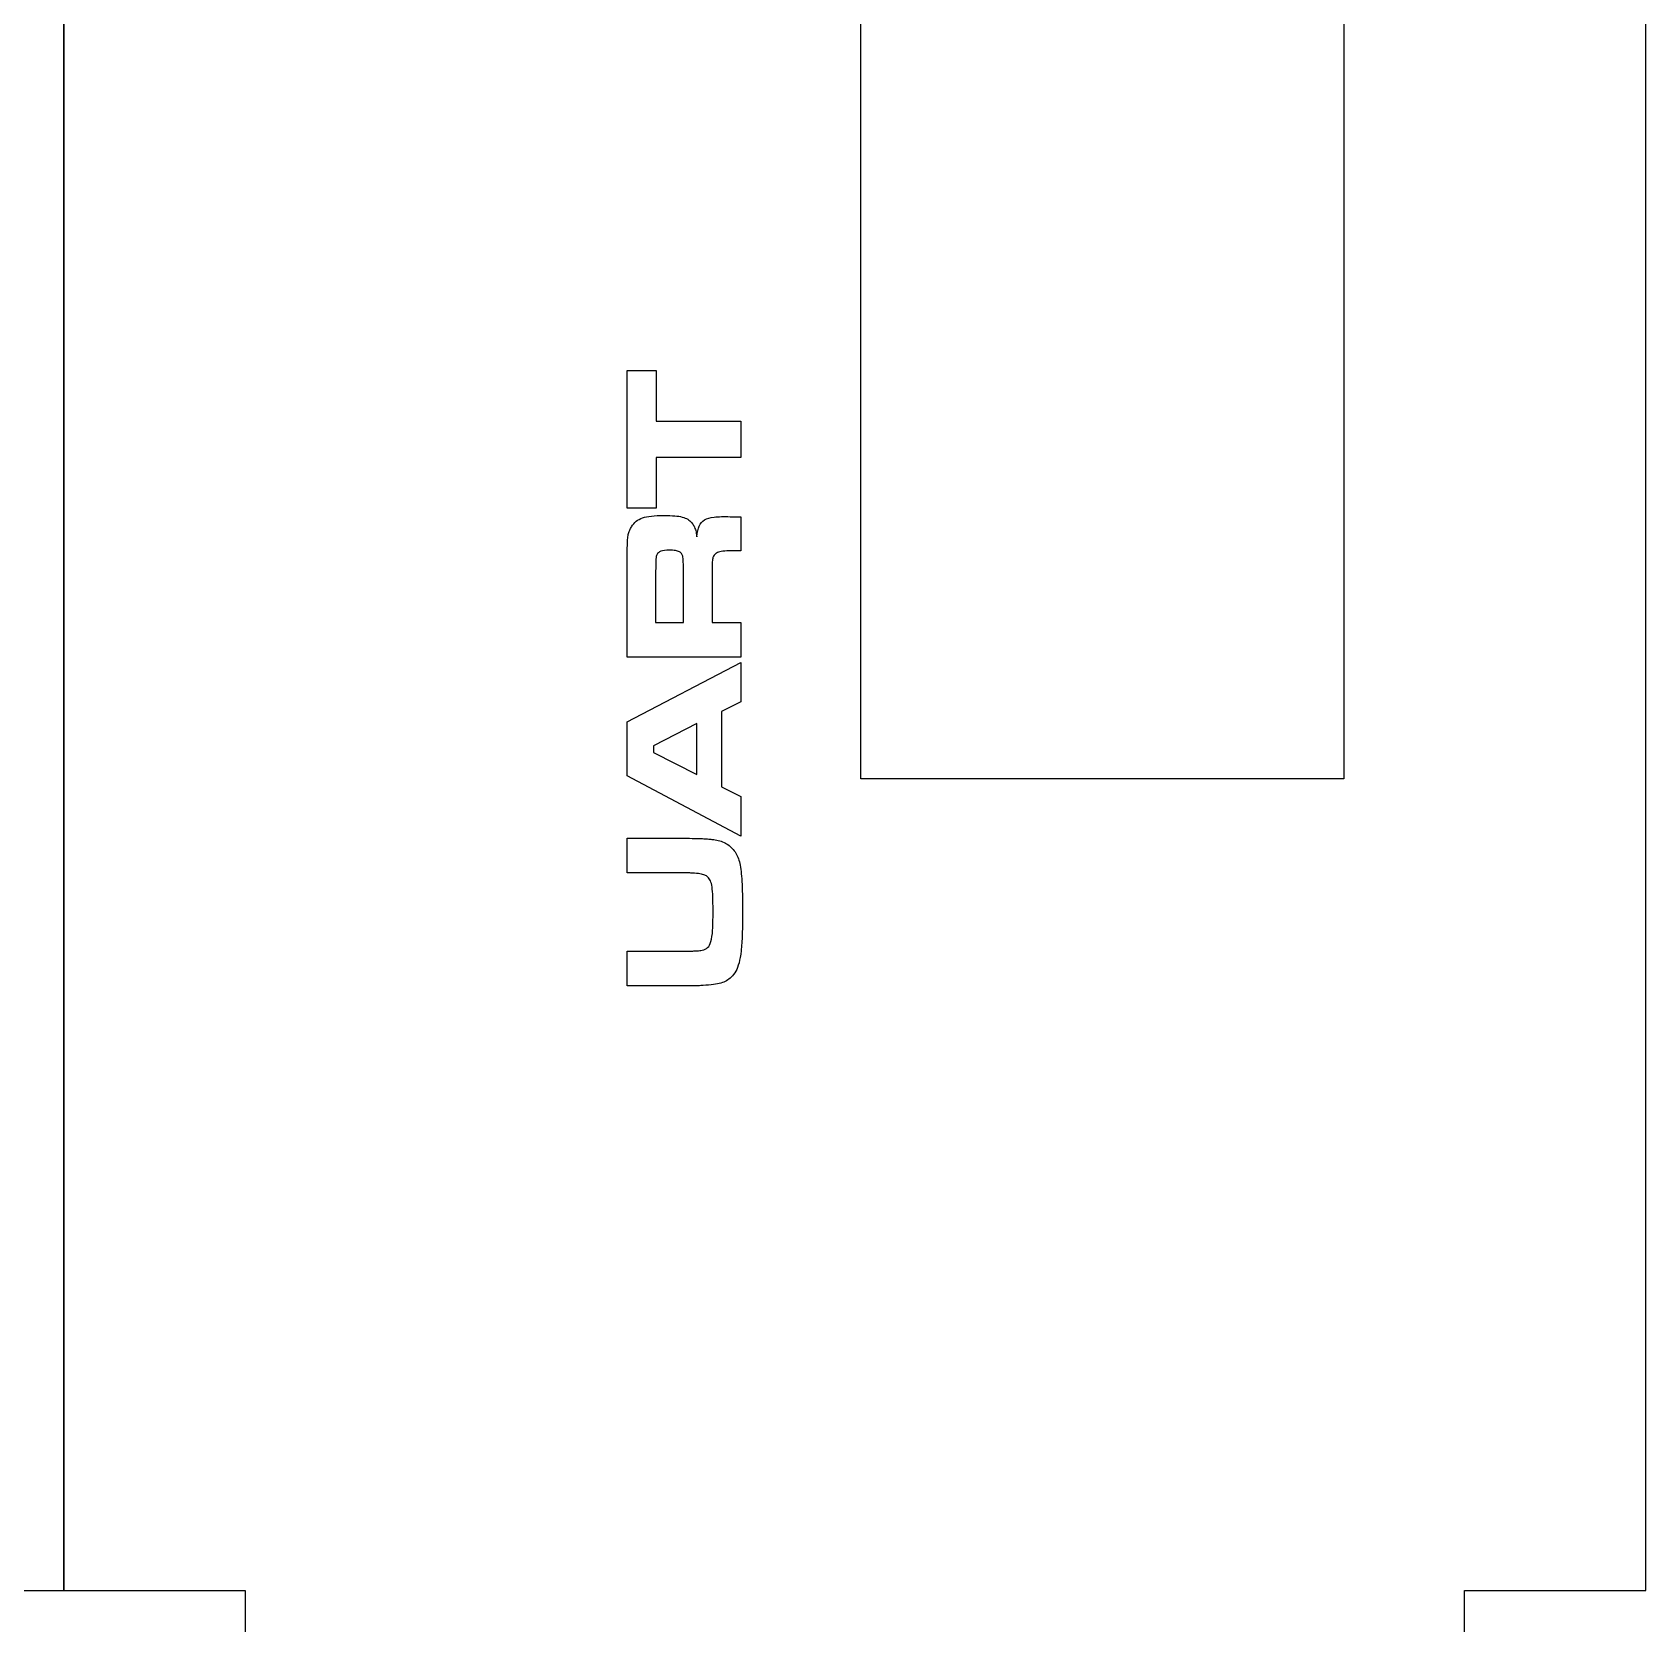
# Model space of a CAD drawing. Extents: x -139 to 87, y -93 to 92.
# Drawn here: x 28.88 to 55.61, y -3.85 to 22.51 of the extents above; entities that cross this region are included whole.
import ezdxf

# ---------------------------------------------------------------- set-up
doc = ezdxf.new("R2010")
doc.units = 0
doc.header["$MEASUREMENT"] = 0
doc.layers.add('LAYER_1', color=7, linetype='CONTINUOUS')

msp = doc.modelspace()

# ---------------------------------------------------------------- linework, layer by layer
at = {"layer": 'LAYER_1', "color": 250}
for points, knots in [([(26.4084, 91.7015), (26.4084, 91.7015), (26.4084, 56.7016), (26.4084, 56.7016), (26.4084, 56.7016), (26.4084, 56.7016), (29.4084, 56.7016), (29.4084, 56.7016), (29.4084, 56.7016), (29.4084, 56.7016), (29.4084, -3.2984), (29.4084, -3.2984), (29.4084, -3.2984), (29.4084, -3.2984), (26.4084, -3.2984), (26.4084, -3.2984), (26.4084, -3.2984), (26.4084, -3.2984), (26.4084, -38.2985), (26.4084, -38.2985), (26.4084, -38.2985), (26.4084, -38.2985), (6.2084, -38.2985), (6.2084, -38.2985), (6.2084, -38.2985), (6.2084, -38.2985), (6.2084, -3.2984), (6.2084, -3.2984), (6.2084, -3.2984), (6.2084, -3.2984), (3.2084, -3.2984), (3.2084, -3.2984), (3.2084, -3.2984), (3.2084, -3.2984), (3.2084, 56.7016), (3.2084, 56.7016), (3.2084, 56.7016), (3.2084, 56.7016), (6.2084, 56.7016), (6.2084, 56.7016), (6.2084, 56.7016), (6.2084, 56.7016), (6.2084, 91.7015), (6.2084, 91.7015), (6.2084, 91.7015), (6.2084, 91.7015), (26.4084, 91.7015), (26.4084, 91.7015)], [0, 0, 0, 0, 0.0769231, 0.0769231, 0.0769231, 0.0769231, 0.1538462, 0.1538462, 0.1538462, 0.1538462, 0.2307692, 0.2307692, 0.2307692, 0.2307692, 0.3076923, 0.3076923, 0.3076923, 0.3076923, 0.3846154, 0.3846154, 0.3846154, 0.3846154, 0.4615385, 0.4615385, 0.4615385, 0.4615385, 0.5384615, 0.5384615, 0.5384615, 0.5384615, 0.6153846, 0.6153846, 0.6153846, 0.6153846, 0.6923077, 0.6923077, 0.6923077, 0.6923077, 0.7692308, 0.7692308, 0.7692308, 0.7692308, 0.8461538, 0.8461538, 0.8461538, 0.8461538, 1, 1, 1, 1]), ([(52.6084, 91.7015), (52.6084, 91.7015), (52.6084, 56.7016), (52.6084, 56.7016), (52.6084, 56.7016), (52.6084, 56.7016), (55.6084, 56.7016), (55.6084, 56.7016), (55.6084, 56.7016), (55.6084, 56.7016), (55.6084, -3.2984), (55.6084, -3.2984), (55.6084, -3.2984), (55.6084, -3.2984), (52.6084, -3.2984), (52.6084, -3.2984), (52.6084, -3.2984), (52.6084, -3.2984), (52.6084, -38.2985), (52.6084, -38.2985), (52.6084, -38.2985), (52.6084, -38.2985), (32.4084, -38.2985), (32.4084, -38.2985), (32.4084, -38.2985), (32.4084, -38.2985), (32.4084, -3.2984), (32.4084, -3.2984), (32.4084, -3.2984), (32.4084, -3.2984), (29.4084, -3.2984), (29.4084, -3.2984), (29.4084, -3.2984), (29.4084, -3.2984), (29.4084, 56.7016), (29.4084, 56.7016), (29.4084, 56.7016), (29.4084, 56.7016), (32.4084, 56.7016), (32.4084, 56.7016), (32.4084, 56.7016), (32.4084, 56.7016), (32.4084, 91.7015), (32.4084, 91.7015), (32.4084, 91.7015), (32.4084, 91.7015), (52.6084, 91.7015), (52.6084, 91.7015)], [0, 0, 0, 0, 0.0769231, 0.0769231, 0.0769231, 0.0769231, 0.1538462, 0.1538462, 0.1538462, 0.1538462, 0.2307692, 0.2307692, 0.2307692, 0.2307692, 0.3076923, 0.3076923, 0.3076923, 0.3076923, 0.3846154, 0.3846154, 0.3846154, 0.3846154, 0.4615385, 0.4615385, 0.4615385, 0.4615385, 0.5384615, 0.5384615, 0.5384615, 0.5384615, 0.6153846, 0.6153846, 0.6153846, 0.6153846, 0.6923077, 0.6923077, 0.6923077, 0.6923077, 0.7692308, 0.7692308, 0.7692308, 0.7692308, 0.8461538, 0.8461538, 0.8461538, 0.8461538, 1, 1, 1, 1]), ([(42.6084, 47.1432), (42.6084, 47.1432), (42.6084, 10.1432), (42.6084, 10.1432), (42.6084, 10.1432), (42.6084, 10.1432), (50.6084, 10.1432), (50.6084, 10.1432), (50.6084, 10.1432), (50.6084, 10.1432), (50.6084, 47.1432), (50.6084, 47.1432), (50.6084, 47.1432), (50.6084, 47.1432), (42.6084, 47.1432), (42.6084, 47.1432)], [0, 0, 0, 0, 0.2, 0.2, 0.2, 0.2, 0.4, 0.4, 0.4, 0.4, 0.6, 0.6, 0.6, 0.6, 1, 1, 1, 1]), ([(38.7378, 14.6287), (38.7378, 14.6287), (39.2176, 14.6287), (39.2176, 14.6287), (39.2176, 14.6287), (39.2176, 14.6287), (39.2176, 15.4688), (39.2176, 15.4688), (39.2176, 15.4688), (39.2176, 15.4688), (40.6202, 15.4688), (40.6202, 15.4688), (40.6202, 15.4688), (40.6202, 15.4688), (40.6202, 16.0713), (40.6202, 16.0713), (40.6202, 16.0713), (40.6202, 16.0713), (39.2176, 16.0713), (39.2176, 16.0713), (39.2176, 16.0713), (39.2176, 16.0713), (39.2176, 16.9114), (39.2176, 16.9114), (39.2176, 16.9114), (39.2176, 16.9114), (38.7378, 16.9114), (38.7378, 16.9114), (38.7378, 16.9114), (38.7378, 16.9114), (38.7378, 14.6287), (38.7378, 14.6287)], [0, 0, 0, 0, 0.1111111, 0.1111111, 0.1111111, 0.1111111, 0.2222222, 0.2222222, 0.2222222, 0.2222222, 0.3333333, 0.3333333, 0.3333333, 0.3333333, 0.4444444, 0.4444444, 0.4444444, 0.4444444, 0.5555556, 0.5555556, 0.5555556, 0.5555556, 0.6666667, 0.6666667, 0.6666667, 0.6666667, 0.7777778, 0.7777778, 0.7777778, 0.7777778, 1, 1, 1, 1]), ([(40.6202, 12.1592), (40.6202, 12.1592), (40.6202, 12.7335), (40.6202, 12.7335), (40.6202, 12.7335), (40.6202, 12.7335), (40.1432, 12.7335), (40.1432, 12.7335), (40.1432, 12.7335), (40.1432, 12.7335), (40.1432, 13.5453), (40.1432, 13.5453), (40.1432, 13.5453), (40.1432, 13.6042), (40.1437, 13.6523), (40.1447, 13.69), (40.1447, 13.69), (40.1461, 13.7273), (40.1484, 13.7575), (40.1517, 13.7796), (40.1517, 13.7796), (40.155, 13.8018), (40.1602, 13.8192), (40.1672, 13.8319), (40.1672, 13.8319), (40.1738, 13.8447), (40.1828, 13.8555), (40.194, 13.8649), (40.194, 13.8649), (40.2091, 13.8801), (40.2289, 13.8914), (40.2533, 13.8998), (40.2533, 13.8998), (40.2773, 13.9078), (40.3107, 13.9139), (40.353, 13.9168), (40.353, 13.9168), (40.3954, 13.9202), (40.4518, 13.9216), (40.5214, 13.9216), (40.5214, 13.9216), (40.5214, 13.9216), (40.6202, 13.9216), (40.6202, 13.9216), (40.6202, 13.9216), (40.6202, 13.9216), (40.6202, 14.4872), (40.6202, 14.4872), (40.6202, 14.4872), (40.6202, 14.4872), (40.4452, 14.4872), (40.4452, 14.4872), (40.4452, 14.4872), (40.3375, 14.4905), (40.2491, 14.4886), (40.1804, 14.4811), (40.1804, 14.4811), (40.1113, 14.474), (40.0576, 14.4585), (40.0181, 14.4354), (40.0181, 14.4354), (39.9791, 14.4119), (39.9504, 14.3779), (39.9316, 14.3326), (39.9316, 14.3326), (39.9128, 14.2874), (39.8996, 14.229), (39.8921, 14.1563), (39.8921, 14.1563), (39.8864, 14.1955), (39.8798, 14.229), (39.8728, 14.2558), (39.8728, 14.2558), (39.8653, 14.2831), (39.8563, 14.3071), (39.8455, 14.3275), (39.8455, 14.3275), (39.8352, 14.3477), (39.8225, 14.3671), (39.8074, 14.3854), (39.8074, 14.3854), (39.7881, 14.4086), (39.7655, 14.4283), (39.7406, 14.4438), (39.7406, 14.4438), (39.7157, 14.4595), (39.6856, 14.4722), (39.6508, 14.4811), (39.6508, 14.4811), (39.616, 14.4905), (39.5736, 14.4972), (39.5247, 14.5014), (39.5247, 14.5014), (39.4758, 14.5052), (39.4175, 14.5071), (39.3502, 14.5071), (39.3502, 14.5071), (39.2693, 14.5071), (39.1997, 14.5042), (39.1414, 14.4981), (39.1414, 14.4981), (39.083, 14.492), (39.0332, 14.482), (38.9918, 14.4679), (38.9918, 14.4679), (38.9504, 14.4538), (38.9156, 14.4344), (38.8864, 14.4104), (38.8864, 14.4104), (38.8577, 14.3864), (38.8328, 14.3562), (38.8112, 14.3204), (38.8112, 14.3204), (38.7989, 14.3005), (38.7886, 14.2827), (38.7801, 14.2661), (38.7801, 14.2661), (38.7717, 14.2496), (38.7651, 14.2313), (38.7594, 14.2105), (38.7594, 14.2105), (38.7543, 14.1903), (38.75, 14.1643), (38.7467, 14.1327), (38.7467, 14.1327), (38.7439, 14.1012), (38.7416, 14.0606), (38.7406, 14.0107), (38.7406, 14.0107), (38.7392, 13.9606), (38.7383, 13.898), (38.7383, 13.823), (38.7383, 13.823), (38.7378, 13.7476), (38.7378, 13.6561), (38.7378, 13.5481), (38.7378, 13.5481), (38.7378, 13.5481), (38.7378, 12.1592), (38.7378, 12.1592), (38.7378, 12.1592), (38.7378, 12.1592), (40.6202, 12.1592), (40.6202, 12.1592)], [0, 0, 0, 0, 0.027027, 0.027027, 0.027027, 0.027027, 0.0540541, 0.0540541, 0.0540541, 0.0540541, 0.0810811, 0.0810811, 0.0810811, 0.0810811, 0.1081081, 0.1081081, 0.1081081, 0.1081081, 0.1351351, 0.1351351, 0.1351351, 0.1351351, 0.1621622, 0.1621622, 0.1621622, 0.1621622, 0.1891892, 0.1891892, 0.1891892, 0.1891892, 0.2162162, 0.2162162, 0.2162162, 0.2162162, 0.2432432, 0.2432432, 0.2432432, 0.2432432, 0.2702703, 0.2702703, 0.2702703, 0.2702703, 0.2972973, 0.2972973, 0.2972973, 0.2972973, 0.3243243, 0.3243243, 0.3243243, 0.3243243, 0.3513514, 0.3513514, 0.3513514, 0.3513514, 0.3783784, 0.3783784, 0.3783784, 0.3783784, 0.4054054, 0.4054054, 0.4054054, 0.4054054, 0.4324324, 0.4324324, 0.4324324, 0.4324324, 0.4594595, 0.4594595, 0.4594595, 0.4594595, 0.4864865, 0.4864865, 0.4864865, 0.4864865, 0.5135135, 0.5135135, 0.5135135, 0.5135135, 0.5405405, 0.5405405, 0.5405405, 0.5405405, 0.5675676, 0.5675676, 0.5675676, 0.5675676, 0.5945946, 0.5945946, 0.5945946, 0.5945946, 0.6216216, 0.6216216, 0.6216216, 0.6216216, 0.6486486, 0.6486486, 0.6486486, 0.6486486, 0.6756757, 0.6756757, 0.6756757, 0.6756757, 0.7027027, 0.7027027, 0.7027027, 0.7027027, 0.7297297, 0.7297297, 0.7297297, 0.7297297, 0.7567568, 0.7567568, 0.7567568, 0.7567568, 0.7837838, 0.7837838, 0.7837838, 0.7837838, 0.8108108, 0.8108108, 0.8108108, 0.8108108, 0.8378378, 0.8378378, 0.8378378, 0.8378378, 0.8648649, 0.8648649, 0.8648649, 0.8648649, 0.8918919, 0.8918919, 0.8918919, 0.8918919, 0.9189189, 0.9189189, 0.9189189, 0.9189189, 0.9459459, 0.9459459, 0.9459459, 0.9459459, 1, 1, 1, 1]), ([(39.6719, 12.7335), (39.6719, 12.7335), (39.2091, 12.7335), (39.2091, 12.7335), (39.2091, 12.7335), (39.2091, 12.7335), (39.2091, 13.5425), (39.2091, 13.5425), (39.2091, 13.5425), (39.2096, 13.608), (39.2105, 13.6599), (39.211, 13.6975), (39.211, 13.6975), (39.2115, 13.7357), (39.2124, 13.7641), (39.2138, 13.7834), (39.2138, 13.7834), (39.2152, 13.8027), (39.2176, 13.8169), (39.2199, 13.8267), (39.2199, 13.8267), (39.2227, 13.8367), (39.2265, 13.8466), (39.2317, 13.8565), (39.2317, 13.8565), (39.2434, 13.8834), (39.2655, 13.9027), (39.2971, 13.9149), (39.2971, 13.9149), (39.329, 13.9272), (39.3747, 13.9333), (39.4349, 13.9329), (39.4349, 13.9329), (39.4749, 13.9329), (39.5087, 13.931), (39.536, 13.9267), (39.536, 13.9267), (39.5633, 13.9225), (39.5854, 13.9154), (39.6028, 13.9055), (39.6028, 13.9055), (39.6197, 13.8951), (39.6338, 13.882), (39.6437, 13.8649), (39.6437, 13.8649), (39.6484, 13.8574), (39.6517, 13.8503), (39.655, 13.8433), (39.655, 13.8433), (39.6578, 13.8367), (39.6602, 13.8272), (39.6616, 13.8159), (39.6616, 13.8159), (39.6635, 13.8046), (39.6649, 13.7881), (39.6663, 13.7669), (39.6663, 13.7669), (39.6672, 13.7457), (39.6682, 13.7169), (39.6691, 13.6811), (39.6691, 13.6811), (39.6701, 13.6448), (39.671, 13.5986), (39.6719, 13.5425), (39.6719, 13.5425), (39.6719, 13.5425), (39.6719, 12.7335), (39.6719, 12.7335)], [0, 0, 0, 0, 0.0555556, 0.0555556, 0.0555556, 0.0555556, 0.1111111, 0.1111111, 0.1111111, 0.1111111, 0.1666667, 0.1666667, 0.1666667, 0.1666667, 0.2222222, 0.2222222, 0.2222222, 0.2222222, 0.2777778, 0.2777778, 0.2777778, 0.2777778, 0.3333333, 0.3333333, 0.3333333, 0.3333333, 0.3888889, 0.3888889, 0.3888889, 0.3888889, 0.4444444, 0.4444444, 0.4444444, 0.4444444, 0.5, 0.5, 0.5, 0.5, 0.5555556, 0.5555556, 0.5555556, 0.5555556, 0.6111111, 0.6111111, 0.6111111, 0.6111111, 0.6666667, 0.6666667, 0.6666667, 0.6666667, 0.7222222, 0.7222222, 0.7222222, 0.7222222, 0.7777778, 0.7777778, 0.7777778, 0.7777778, 0.8333333, 0.8333333, 0.8333333, 0.8333333, 0.8888889, 0.8888889, 0.8888889, 0.8888889, 1, 1, 1, 1]), ([(40.6202, 11.4211), (40.6202, 11.4211), (40.6202, 12.0745), (40.6202, 12.0745), (40.6202, 12.0745), (40.6202, 12.0745), (38.7378, 11.0873), (38.7378, 11.0873), (38.7378, 11.0873), (38.7378, 11.0873), (38.7378, 10.1935), (38.7378, 10.1935), (38.7378, 10.1935), (38.7378, 10.1935), (40.6202, 9.1949), (40.6202, 9.1949), (40.6202, 9.1949), (40.6202, 9.1949), (40.6202, 9.8512), (40.6202, 9.8512), (40.6202, 9.8512), (40.6202, 9.8512), (40.3013, 10.0124), (40.3013, 10.0124), (40.3013, 10.0124), (40.3013, 10.0124), (40.3013, 11.2598), (40.3013, 11.2598), (40.3013, 11.2598), (40.3013, 11.2598), (40.6202, 11.4211), (40.6202, 11.4211)], [0, 0, 0, 0, 0.1111111, 0.1111111, 0.1111111, 0.1111111, 0.2222222, 0.2222222, 0.2222222, 0.2222222, 0.3333333, 0.3333333, 0.3333333, 0.3333333, 0.4444444, 0.4444444, 0.4444444, 0.4444444, 0.5555556, 0.5555556, 0.5555556, 0.5555556, 0.6666667, 0.6666667, 0.6666667, 0.6666667, 0.7777778, 0.7777778, 0.7777778, 0.7777778, 1, 1, 1, 1]), ([(39.8893, 11.0591), (39.8893, 11.0591), (39.8893, 10.2161), (39.8893, 10.2161), (39.8893, 10.2161), (39.8893, 10.2161), (39.1752, 10.581), (39.1752, 10.581), (39.1752, 10.581), (39.1752, 10.581), (39.1752, 10.6941), (39.1752, 10.6941), (39.1752, 10.6941), (39.1752, 10.6941), (39.8893, 11.0591), (39.8893, 11.0591)], [0, 0, 0, 0, 0.2, 0.2, 0.2, 0.2, 0.4, 0.4, 0.4, 0.4, 0.6, 0.6, 0.6, 0.6, 1, 1, 1, 1]), ([(38.7378, 6.7142), (38.7378, 6.7142), (39.6042, 6.7142), (39.6042, 6.7142), (39.6042, 6.7142), (39.6668, 6.7146), (39.7185, 6.7151), (39.759, 6.7156), (39.759, 6.7156), (39.7994, 6.716), (39.8323, 6.7165), (39.8568, 6.717), (39.8568, 6.717), (39.8817, 6.717), (39.9015, 6.7174), (39.9165, 6.7179), (39.9165, 6.7179), (39.9316, 6.7184), (39.9452, 6.7193), (39.957, 6.7198), (39.957, 6.7198), (39.9687, 6.7207), (39.9819, 6.7217), (39.9965, 6.7226), (39.9965, 6.7226), (40.0609, 6.7259), (40.1174, 6.7312), (40.1654, 6.7373), (40.1654, 6.7373), (40.2133, 6.7434), (40.2547, 6.7514), (40.2905, 6.7618), (40.2905, 6.7618), (40.3258, 6.7721), (40.3573, 6.7854), (40.3841, 6.8009), (40.3841, 6.8009), (40.4114, 6.8169), (40.4363, 6.8358), (40.4593, 6.8584), (40.4593, 6.8584), (40.489, 6.8862), (40.5148, 6.9193), (40.5365, 6.9575), (40.5365, 6.9575), (40.5581, 6.9957), (40.576, 7.0419), (40.5906, 7.097), (40.5906, 7.097), (40.6051, 7.1517), (40.6164, 7.2182), (40.6249, 7.2959), (40.6249, 7.2959), (40.6334, 7.3737), (40.6395, 7.4661), (40.6432, 7.5732), (40.6432, 7.5732), (40.6465, 7.6801), (40.6484, 7.8051), (40.6484, 7.9474), (40.6484, 7.9474), (40.6484, 8.054), (40.6475, 8.1474), (40.6461, 8.2285), (40.6461, 8.2285), (40.6447, 8.3095), (40.6418, 8.3812), (40.6385, 8.443), (40.6385, 8.443), (40.6353, 8.5047), (40.6305, 8.5603), (40.6244, 8.6089), (40.6244, 8.6089), (40.6188, 8.6579), (40.6117, 8.7031), (40.6033, 8.7451), (40.6033, 8.7451), (40.5877, 8.8173), (40.5619, 8.8804), (40.5247, 8.9352), (40.5247, 8.9352), (40.4876, 8.9898), (40.4415, 9.0341), (40.3855, 9.0681), (40.3855, 9.0681), (40.3295, 9.1025), (40.266, 9.1251), (40.194, 9.1355), (40.194, 9.1355), (40.1682, 9.1388), (40.1442, 9.1416), (40.1226, 9.1439), (40.1226, 9.1439), (40.1009, 9.1468), (40.0774, 9.1487), (40.052, 9.1506), (40.052, 9.1506), (40.0261, 9.152), (39.9951, 9.1539), (39.9579, 9.1553), (39.9579, 9.1553), (39.9203, 9.1567), (39.8733, 9.1577), (39.8163, 9.1591), (39.8163, 9.1591), (39.7594, 9.1605), (39.6889, 9.1624), (39.6042, 9.1638), (39.6042, 9.1638), (39.6042, 9.1638), (38.7378, 9.1638), (38.7378, 9.1638), (38.7378, 9.1638), (38.7378, 9.1638), (38.7378, 8.5896), (38.7378, 8.5896), (38.7378, 8.5896), (38.7378, 8.5896), (39.6042, 8.5896), (39.6042, 8.5896), (39.6042, 8.5896), (39.6188, 8.5896), (39.6381, 8.5896), (39.6616, 8.5886), (39.6616, 8.5886), (39.6851, 8.5882), (39.71, 8.5877), (39.7369, 8.5868), (39.7369, 8.5868), (39.7637, 8.5858), (39.7891, 8.5849), (39.8131, 8.5839), (39.8131, 8.5839), (39.8671, 8.5806), (39.9104, 8.5764), (39.9433, 8.5716), (39.9433, 8.5716), (39.9763, 8.5664), (40.0026, 8.5598), (40.0224, 8.5514), (40.0224, 8.5514), (40.0426, 8.5429), (40.06, 8.5311), (40.0755, 8.516), (40.0755, 8.516), (40.0924, 8.5009), (40.1061, 8.4806), (40.1174, 8.4552), (40.1174, 8.4552), (40.1282, 8.4292), (40.1371, 8.3948), (40.1432, 8.3514), (40.1432, 8.3514), (40.1494, 8.3085), (40.1541, 8.2534), (40.1564, 8.1865), (40.1564, 8.1865), (40.1592, 8.119), (40.1602, 8.0365), (40.1602, 7.939), (40.1602, 7.939), (40.1607, 7.8173), (40.1578, 7.7174), (40.1531, 7.6382), (40.1531, 7.6382), (40.148, 7.5594), (40.139, 7.4972), (40.1258, 7.452), (40.1258, 7.452), (40.1131, 7.4063), (40.0948, 7.3728), (40.0708, 7.3511), (40.0708, 7.3511), (40.0473, 7.3294), (40.0167, 7.3153), (39.9796, 7.3082), (39.9796, 7.3082), (39.965, 7.3054), (39.9513, 7.303), (39.9396, 7.3012), (39.9396, 7.3012), (39.9278, 7.2992), (39.9146, 7.2978), (39.9001, 7.2968), (39.9001, 7.2968), (39.885, 7.2954), (39.8657, 7.2945), (39.8422, 7.2935), (39.8422, 7.2935), (39.8187, 7.2931), (39.7881, 7.2921), (39.7496, 7.2912), (39.7496, 7.2912), (39.7115, 7.2902), (39.663, 7.2893), (39.6042, 7.2884), (39.6042, 7.2884), (39.6042, 7.2884), (38.7378, 7.2884), (38.7378, 7.2884), (38.7378, 7.2884), (38.7378, 7.2884), (38.7378, 6.7142), (38.7378, 6.7142)], [0, 0, 0, 0, 0.0192308, 0.0192308, 0.0192308, 0.0192308, 0.0384615, 0.0384615, 0.0384615, 0.0384615, 0.0576923, 0.0576923, 0.0576923, 0.0576923, 0.0769231, 0.0769231, 0.0769231, 0.0769231, 0.0961538, 0.0961538, 0.0961538, 0.0961538, 0.1153846, 0.1153846, 0.1153846, 0.1153846, 0.1346154, 0.1346154, 0.1346154, 0.1346154, 0.1538462, 0.1538462, 0.1538462, 0.1538462, 0.1730769, 0.1730769, 0.1730769, 0.1730769, 0.1923077, 0.1923077, 0.1923077, 0.1923077, 0.2115385, 0.2115385, 0.2115385, 0.2115385, 0.2307692, 0.2307692, 0.2307692, 0.2307692, 0.25, 0.25, 0.25, 0.25, 0.2692308, 0.2692308, 0.2692308, 0.2692308, 0.2884615, 0.2884615, 0.2884615, 0.2884615, 0.3076923, 0.3076923, 0.3076923, 0.3076923, 0.3269231, 0.3269231, 0.3269231, 0.3269231, 0.3461538, 0.3461538, 0.3461538, 0.3461538, 0.3653846, 0.3653846, 0.3653846, 0.3653846, 0.3846154, 0.3846154, 0.3846154, 0.3846154, 0.4038462, 0.4038462, 0.4038462, 0.4038462, 0.4230769, 0.4230769, 0.4230769, 0.4230769, 0.4423077, 0.4423077, 0.4423077, 0.4423077, 0.4615385, 0.4615385, 0.4615385, 0.4615385, 0.4807692, 0.4807692, 0.4807692, 0.4807692, 0.5, 0.5, 0.5, 0.5, 0.5192308, 0.5192308, 0.5192308, 0.5192308, 0.5384615, 0.5384615, 0.5384615, 0.5384615, 0.5576923, 0.5576923, 0.5576923, 0.5576923, 0.5769231, 0.5769231, 0.5769231, 0.5769231, 0.5961538, 0.5961538, 0.5961538, 0.5961538, 0.6153846, 0.6153846, 0.6153846, 0.6153846, 0.6346154, 0.6346154, 0.6346154, 0.6346154, 0.6538462, 0.6538462, 0.6538462, 0.6538462, 0.6730769, 0.6730769, 0.6730769, 0.6730769, 0.6923077, 0.6923077, 0.6923077, 0.6923077, 0.7115385, 0.7115385, 0.7115385, 0.7115385, 0.7307692, 0.7307692, 0.7307692, 0.7307692, 0.75, 0.75, 0.75, 0.75, 0.7692308, 0.7692308, 0.7692308, 0.7692308, 0.7884615, 0.7884615, 0.7884615, 0.7884615, 0.8076923, 0.8076923, 0.8076923, 0.8076923, 0.8269231, 0.8269231, 0.8269231, 0.8269231, 0.8461538, 0.8461538, 0.8461538, 0.8461538, 0.8653846, 0.8653846, 0.8653846, 0.8653846, 0.8846154, 0.8846154, 0.8846154, 0.8846154, 0.9038462, 0.9038462, 0.9038462, 0.9038462, 0.9230769, 0.9230769, 0.9230769, 0.9230769, 0.9423077, 0.9423077, 0.9423077, 0.9423077, 0.9615385, 0.9615385, 0.9615385, 0.9615385, 1, 1, 1, 1])]:
    msp.add_open_spline(points, degree=3, knots=knots, dxfattribs=at)

doc.saveas('drawing.dxf')
